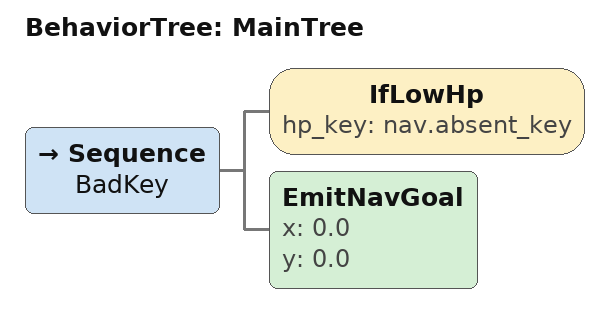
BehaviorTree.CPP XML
<?xml version="1.0"?>
<!-- 负例：引用配置中不存在的 key，启动校验必须失败。 -->
<root BTCPP_format="4" main_tree_to_execute="MainTree">
  <BehaviorTree ID="MainTree">
    <Sequence name="BadKey">
      <IfLowHp hp_key="nav.absent_key"/>
      <EmitNavGoal x="0.0" y="0.0"/>
    </Sequence>
  </BehaviorTree>
</root>
